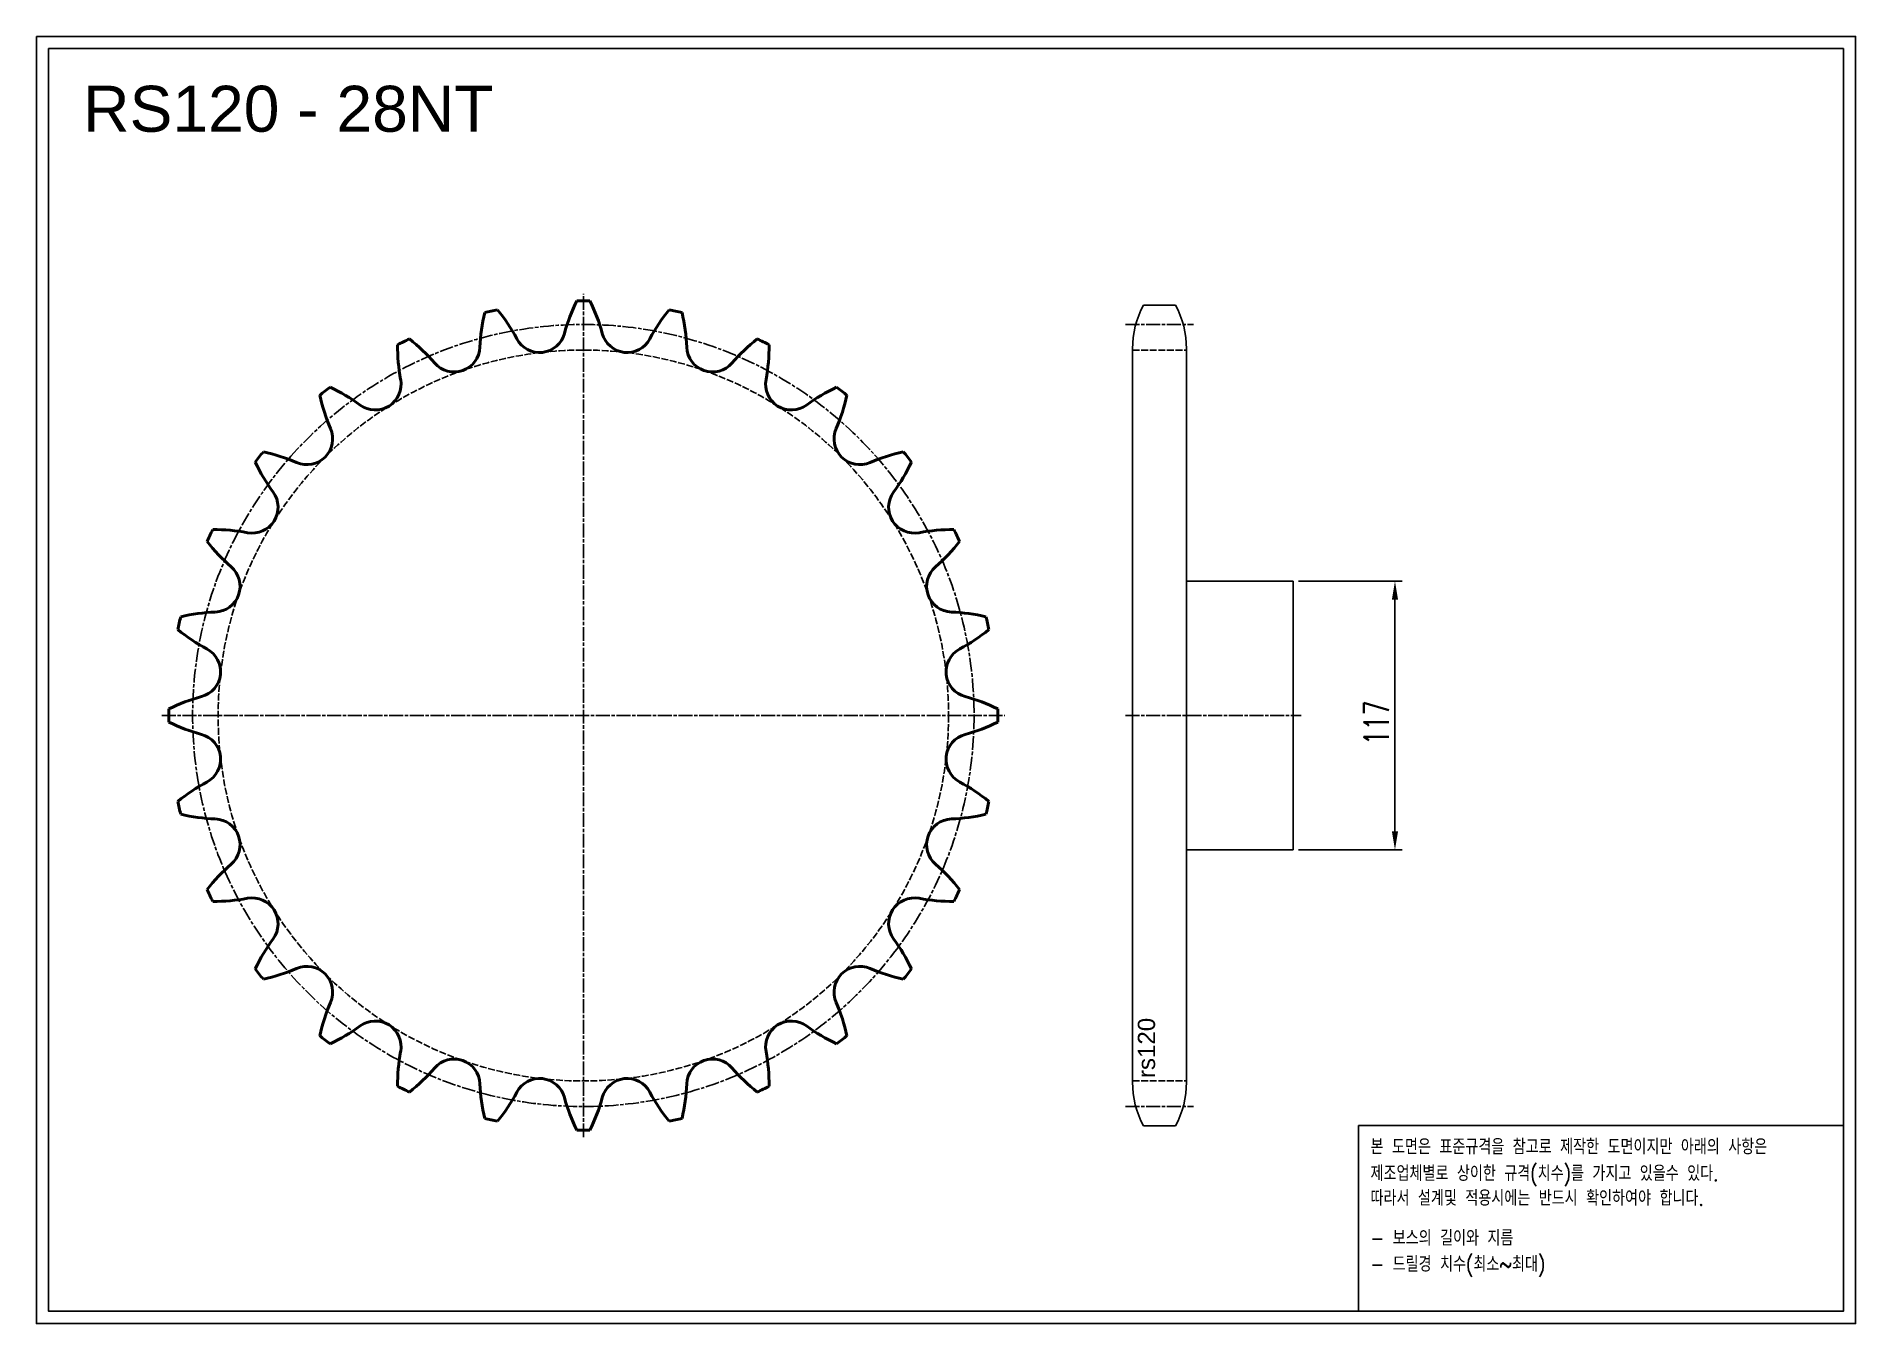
# Model space of a CAD drawing. Header units: millimetres. Extents: x -60425 to -59633, y 40123 to 40683.
import ezdxf

# ---------------------------------------------------------------- set-up
doc = ezdxf.new("R2010")
doc.units = ezdxf.units.MM
for name, pattern in [('AM_ISO02W050', [7.5, 6, -1.5]), ('AM_ISO02W050x2', [3.75, 3, -0.75]), ('AM_ISO08W050', [18, 12, -1.5, 3, -1.5]), ('AM_ISO08W050x2', [9, 6, -0.75, 1.5, -0.75])]:
    doc.linetypes.add(name, pattern=pattern)
for name, color, linetype, lineweight in [('AM_0N', 7, 'Continuous', 50), ('AM_3N', 6, 'AM_ISO02W050', 25), ('AM_7', 4, 'AM_ISO08W050', 25), ('AM_7N', 4, 'AM_ISO08W050', 25)]:
    doc.layers.add(name, color=color, linetype=linetype, lineweight=lineweight)
doc.layers.add('S-DIM', color=7, linetype='Continuous')
doc.styles.add('HAN', font='ROMANS.shx', dxfattribs={"width": 0.7, "bigfont": 'whgtxt.shx'})
doc.styles.add('HSG', font='SIMPLEX.shx', dxfattribs={"width": 0.7, "bigfont": 'HSG.shx'})
doc.styles.get("Standard").update_dxf_attribs({"font": 'arial.ttf'})
doc.dimstyles.new('APP23', dxfattribs={"dimscale": 4.5, "dimtxt": 2.4, "dimasz": 1.8, "dimexe": 0.7, "dimexo": 0.5, "dimgap": 0.6, "dimtad": 1, "dimtoh": 1, "dimdec": 1, "dimrnd": 0.01, "dimzin": 9, "dimdsep": 46, "dimtxsty": 'HSG', "dimcen": 0, "dimclrd": 1, "dimclre": 1, "dimclrt": 256, "dimazin": 2, "dimtp": 1, "dimtm": 1, "dimtfac": 0.5, "dimtdec": 1, "dimtix": 1, "dimtofl": 0, "dimtmove": 0, "dimatfit": 3, "dimfxl": 0, "dimtvp": 1, "dimtolj": 2, "dimlwd": -1, "dimlwe": -1, "dimarcsym": 0})

# ---------------------------------------------------------------- blocks, each defined once
blk = doc.blocks.new('*D1')
at = {"layer": 'Defpoints', "color": 0, "transparency": 16777216}
for p in [(-59877.92, 40445.76), (-59877.92, 40328.76), (-59833.64, 40328.76)]:
    blk.add_point(p, dxfattribs=at)
at = {"layer": 'S-DIM', "color": 1, "transparency": 16777216}
for p, q in [((-59875.67, 40445.76), (-59830.49, 40445.76)), ((-59833.64, 40437.66), (-59833.64, 40336.86)), ((-59875.67, 40328.76), (-59830.49, 40328.76))]:
    blk.add_line(p, q, dxfattribs=at)
for points in [[(-59834.99, 40437.66), (-59832.29, 40437.66), (-59833.64, 40445.76)], [(-59834.99, 40336.86), (-59832.29, 40336.86), (-59833.64, 40328.76)]]:
    blk.add_solid(points, dxfattribs=at)
at = {"layer": 'S-DIM', "transparency": 16777216, "insert": (-59841.74, 40384.09), "char_height": 10.8, "attachment_point": 5, "rotation": 90, "style": 'HSG'}
blk.add_mtext('\\A2;117', dxfattribs=at)
blk = doc.blocks.new('notice1')
at = {"color": 4}
blk.add_lwpolyline([(-22142.12, 1735.9), (-22053.8, 1735.9), (-22053.8, 1702.07), (-22142.12, 1702.07)], close=True, dxfattribs=at)
at = {"color": 4, "style": 'HAN', "width": 0.8}
for s, p in [('본 도면은 표준규격을 참고로 제작한 도면이지만 아래의 사항은', (-22139.9, 1730.62)), ('제조업체별로 상이한 규격(치수)를 가지고 있을수 있다.', (-22139.9, 1725.78)), ('따라서 설계및 적용시에는 반드시 확인하여야 합니다.', (-22139.9, 1721.28)), ('- 보스의 길이와 지름', (-22139.9, 1714.03)), ('- 드릴경 치수(최소~최대)', (-22139.9, 1709.27))]:
    blk.add_text(s, height=2.7949, dxfattribs=at).set_placement(p)

msp = doc.modelspace()

# ---------------------------------------------------------------- linework, layer by layer
for p, q in [((-59943.19, 40565.82), (-59929.16, 40565.82)), ((-59947.92, 40546.82), (-59947.92, 40227.7)), ((-59924.42, 40546.82), (-59924.42, 40227.7)), ((-59924.42, 40445.76), (-59877.92, 40445.76)), ((-59877.92, 40445.76), (-59877.92, 40328.76)), ((-59877.92, 40328.76), (-59924.42, 40328.76)), ((-59943.19, 40208.7), (-59929.16, 40208.7))]:
    msp.add_line(p, q)
for points in [[(-60425.21, 40682.76), (-59633.06, 40682.76), (-59633.06, 40122.66), (-60425.21, 40122.66)], [(-60419.87, 40677.43), (-59638.39, 40677.43), (-59638.39, 40127.99), (-60419.87, 40127.99)]]:
    msp.add_lwpolyline(points, close=True)
for centre, start, end in [((-59907.42, 40546.82), 152.02179, 180), ((-59964.92, 40546.82), 0, 27.97821), ((-59907.42, 40227.7), 180, 207.97821), ((-59964.92, 40227.7), 332.02179, 0)]:
    msp.add_arc(centre, 40.5, start, end)
at = {"layer": 'AM_0N'}
for centre, radius, start, end in [((-60118.03, 40532.55), 80.03, 153.91417, 164.82143), ((-60187.04, 40387.26), 180.5, 89.08966, 90.91034), ((-60256.05, 40532.55), 80.03, 15.17857, 26.08583), ((-60152.09, 40544.26), 80.03, 166.77131, 177.67857), ((-60187.04, 40387.26), 180.5, 101.9468, 103.76748), ((-60286.65, 40513.55), 80.03, 28.03571, 38.94298), ((-60087.43, 40513.55), 80.03, 141.05702, 151.96429), ((-60187.04, 40387.26), 180.5, 76.23252, 78.0532), ((-60221.99, 40544.26), 80.03, 2.32143, 13.22869), ((-60187.04, 40387.26), 180.5, 114.80395, 116.62463), ((-60312.26, 40488.22), 80.03, 40.89286, 51.80012), ((-60206.1, 40556.44), 11.23, 208.03571, 344.82143), ((-60167.98, 40556.44), 11.23, 195.17857, 331.96429), ((-60061.83, 40488.22), 80.03, 128.19988, 139.10714), ((-60187.04, 40387.26), 180.5, 63.37537, 65.19605), ((-60187.91, 40548.1), 80.03, 179.62845, 190.53571), ((-60243.27, 40547.96), 11.23, 220.89286, 357.67857), ((-60130.81, 40547.96), 11.23, 182.32143, 319.10714), ((-60186.18, 40548.1), 80.03, 349.46429, 0.37155), ((-60187.04, 40387.26), 180.5, 127.66109, 129.48177), ((-60223.68, 40543.88), 80.03, 192.4856, 203.39286), ((-60331.58, 40457.83), 80.03, 53.75, 64.65726), ((-60277.62, 40531.42), 11.23, 233.75, 10.53571), ((-60096.46, 40531.42), 11.23, 169.46429, 306.25), ((-60042.5, 40457.83), 80.03, 115.34274, 126.25), ((-60150.41, 40543.88), 80.03, 336.60714, 347.5144), ((-60187.04, 40387.26), 180.5, 50.51823, 52.33891), ((-60307.43, 40507.65), 11.23, 246.60714, 23.39286), ((-60066.65, 40507.65), 11.23, 156.60714, 293.39286), ((-60187.04, 40387.26), 180.5, 140.51823, 142.33891), ((-60257.61, 40531.8), 80.03, 205.34274, 216.25), ((-60343.66, 40423.89), 80.03, 66.60714, 77.5144), ((-60030.42, 40423.89), 80.03, 102.4856, 113.39286), ((-60116.47, 40531.8), 80.03, 323.75, 334.65726), ((-60187.04, 40387.26), 180.5, 37.66109, 39.48177), ((-60331.2, 40477.84), 11.23, 259.46429, 36.25), ((-60042.88, 40477.84), 11.23, 143.75, 280.53571), ((-60187.04, 40387.26), 180.5, 153.37537, 155.19605), ((-60288, 40512.47), 80.03, 218.19988, 229.10714), ((-60347.89, 40388.12), 80.03, 79.46429, 90.37155), ((-60026.2, 40388.12), 80.03, 89.62845, 100.53571), ((-60086.08, 40512.47), 80.03, 310.89286, 321.80012), ((-60187.04, 40387.26), 180.5, 24.80395, 26.62463), ((-60347.74, 40443.49), 11.23, 272.32143, 49.10714), ((-60026.34, 40443.49), 11.23, 130.89286, 267.67857), ((-60344.05, 40352.31), 80.03, 92.32143, 103.22869), ((-60030.04, 40352.31), 80.03, 76.77131, 87.67857), ((-60187.04, 40387.26), 180.5, 166.23252, 168.0532), ((-60313.33, 40486.87), 80.03, 231.05702, 241.96429), ((-60060.75, 40486.87), 80.03, 298.03571, 308.94298), ((-60187.04, 40387.26), 180.5, 11.9468, 13.76748), ((-60356.23, 40406.32), 11.23, 285.17857, 61.96429), ((-60017.86, 40406.32), 11.23, 118.03571, 254.82143), ((-60332.33, 40318.25), 80.03, 105.17857, 116.08583), ((-60041.75, 40318.25), 80.03, 63.91417, 74.82143), ((-60187.04, 40387.26), 180.5, 179.08966, 180.91034), ((-60332.33, 40456.27), 80.03, 243.91417, 254.82143), ((-60041.75, 40456.27), 80.03, 285.17857, 296.08583), ((-60187.04, 40387.26), 180.5, 359.08966, 0.91034), ((-60356.23, 40368.2), 11.23, 298.03571, 74.82143), ((-60017.86, 40368.2), 11.23, 105.17857, 241.96429), ((-60313.33, 40287.65), 80.03, 118.03571, 128.94298), ((-60060.75, 40287.65), 80.03, 51.05702, 61.96429), ((-60187.04, 40387.26), 180.5, 191.9468, 193.76748), ((-60344.05, 40422.21), 80.03, 256.77131, 267.67857), ((-60030.04, 40422.21), 80.03, 272.32143, 283.22869), ((-60187.04, 40387.26), 180.5, 346.23252, 348.0532), ((-60347.74, 40331.03), 11.23, 310.89286, 87.67857), ((-60026.34, 40331.03), 11.23, 92.32143, 229.10714), ((-60288, 40262.05), 80.03, 130.89286, 141.80012), ((-60086.08, 40262.05), 80.03, 38.19988, 49.10714), ((-60187.04, 40387.26), 180.5, 204.80395, 206.62463), ((-60347.89, 40386.39), 80.03, 269.62845, 280.53571), ((-60331.2, 40296.68), 11.23, 323.75, 100.53571), ((-60042.88, 40296.68), 11.23, 79.46429, 216.25), ((-60026.2, 40386.39), 80.03, 259.46429, 270.37155), ((-60187.04, 40387.26), 180.5, 333.37537, 335.19605), ((-60257.61, 40242.72), 80.03, 143.75, 154.65726), ((-60116.47, 40242.72), 80.03, 25.34274, 36.25), ((-60187.04, 40387.26), 180.5, 217.66109, 219.48177), ((-60343.66, 40350.63), 80.03, 282.4856, 293.39286), ((-60307.43, 40266.87), 11.23, 336.60714, 113.39286), ((-60066.65, 40266.87), 11.23, 66.60714, 203.39286), ((-60030.42, 40350.63), 80.03, 246.60714, 257.5144), ((-60187.04, 40387.26), 180.5, 320.51823, 322.33891), ((-60223.68, 40230.64), 80.03, 156.60714, 167.5144), ((-60150.41, 40230.64), 80.03, 12.4856, 23.39286), ((-60331.58, 40316.69), 80.03, 295.34274, 306.25), ((-60277.62, 40243.1), 11.23, 349.46429, 126.25), ((-60096.46, 40243.1), 11.23, 53.75, 190.53571), ((-60042.5, 40316.69), 80.03, 233.75, 244.65726), ((-60187.04, 40387.26), 180.5, 230.51823, 232.33891), ((-60187.04, 40387.26), 180.5, 307.66109, 309.48177), ((-60187.91, 40226.42), 80.03, 169.46429, 180.37155), ((-60312.26, 40286.3), 80.03, 308.19988, 319.10714), ((-60243.27, 40226.56), 11.23, 2.32143, 139.10714), ((-60130.81, 40226.56), 11.23, 40.89286, 177.67857), ((-60061.83, 40286.3), 80.03, 220.89286, 231.80012), ((-60186.18, 40226.42), 80.03, 359.62845, 10.53571), ((-60187.04, 40387.26), 180.5, 243.37537, 245.19605), ((-60152.09, 40230.26), 80.03, 182.32143, 193.22869), ((-60206.1, 40218.08), 11.23, 15.17857, 151.96429), ((-60167.98, 40218.08), 11.23, 28.03571, 164.82143), ((-60221.99, 40230.26), 80.03, 346.77131, 357.67857), ((-60187.04, 40387.26), 180.5, 294.80395, 296.62463), ((-60286.65, 40260.97), 80.03, 321.05702, 331.96429), ((-60118.03, 40241.97), 80.03, 195.17857, 206.08583), ((-60256.05, 40241.97), 80.03, 333.91417, 344.82143), ((-60087.43, 40260.97), 80.03, 208.03571, 218.94298), ((-60187.04, 40387.26), 180.5, 256.23252, 258.0532), ((-60187.04, 40387.26), 180.5, 281.9468, 283.76748), ((-60187.04, 40387.26), 180.5, 269.08966, 270.91034)]:
    msp.add_arc(centre, radius, start, end, dxfattribs=at)
at = {"layer": 'AM_3N', "linetype": 'AM_ISO02W050x2'}
for p, q in [((-59947.92, 40546.29), (-59924.42, 40546.29)), ((-59947.92, 40228.23), (-59924.42, 40228.23))]:
    msp.add_line(p, q, dxfattribs=at)
msp.add_circle((-60187.04, 40387.26), 159.03, dxfattribs=at)
at = {"layer": 'AM_7', "linetype": 'AM_ISO08W050x2'}
for p, q in [((-59950.92, 40557.4), (-59921.42, 40557.4)), ((-59950.92, 40387.26), (-59874.49, 40387.26)), ((-59950.92, 40217.12), (-59921.42, 40217.12))]:
    msp.add_line(p, q, dxfattribs=at)
msp.add_circle((-60187.04, 40387.26), 170.14, dxfattribs=at)
at = {"layer": 'AM_7N', "linetype": 'AM_ISO08W050x2'}
for p, q in [((-60187.04, 40203.76), (-60187.04, 40570.76)), ((-60370.55, 40387.26), (-60003.54, 40387.26))]:
    msp.add_line(p, q, dxfattribs=at)

# ---------------------------------------------------------------- block references
at = {"xscale": 2.3911759872, "yscale": 2.3911759872, "zscale": 2.3911759872}
msp.add_blockref('notice1', (-6903.88, 36058.05), dxfattribs=at)

# ---------------------------------------------------------------- texts
msp.add_text('RS120 - 28NT', height=20.0038).set_placement((-60404.81, 40641.28))
at = {"insert": (-59945.61, 40229.49), "char_height": 7.5, "attachment_point": 1, "rotation": 90}
msp.add_mtext_dynamic_manual_height_columns('rs120', width=80.6418, gutter_width=37.5, heights=[0], dxfattribs=at)

# ---------------------------------------------------------------- dimensions: what is measured, and where the dimension line sits
at = {"layer": 'S-DIM'}
dim = msp.add_linear_dim(base=(-59833.64, 40328.76), p1=(-59877.92, 40445.76), p2=(-59877.92, 40328.76), angle=90, dimstyle='APP23', dxfattribs=at)
dim.commit()
dim.dimension.update_dxf_attribs({"geometry": '*D1', "text_midpoint": (-59833.64, 40384.09), "dimtype": 128})

doc.saveas('drawing.dxf')
